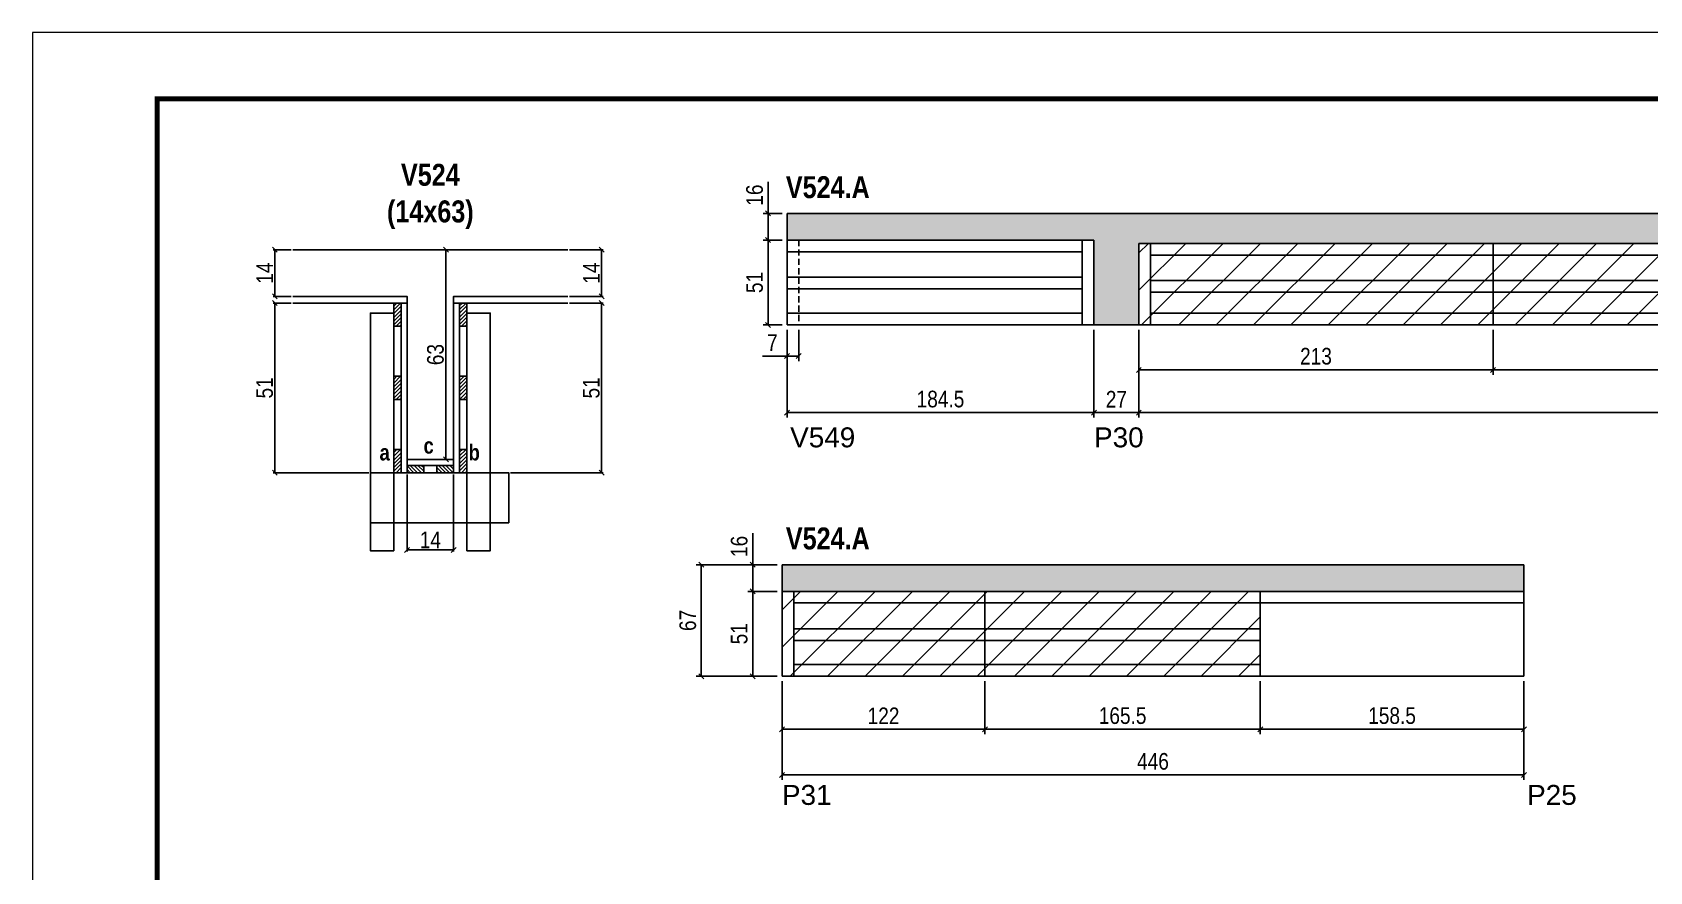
# Model space of a CAD drawing. Extents: x -15895 to 12929, y -2522 to 15173.
# Drawn here: x 8078 to 9050, y 11806 to 12311 of the extents above; entities that cross this region are included whole.
import ezdxf

# ---------------------------------------------------------------- set-up
doc = ezdxf.new("R2010")
doc.units = 0
doc.header["$PDMODE"] = 35
doc.header["$PDSIZE"] = -10
doc.linetypes.add('DASHED', pattern=[0.75, 0.5, -0.25])
doc.linetypes.add('HIDDEN', pattern=[0.375, 0.25, -0.125])
for name, color, linetype in [('5', 5, 'Continuous'), ('COTA', 241, 'Continuous'), ('detalhes', 4, 'Continuous'), ('NOMENCLATURA', 7, 'Continuous'), ('Painéis', 200, 'Continuous'), ('SARR_2.2x7', 40, 'Continuous'), ('SARR_3.5x7', 81, 'Continuous')]:
    doc.layers.add(name, color=color, linetype=linetype)
for name, color, linetype, lineweight in [('CONCRETO', 251, 'Continuous', 25), ('Folhas', 255, 'Continuous', 9), ('Hachura', 251, 'Continuous', 9), ('SARRAFO DE PRESSAO', 251, 'DASHED', 9)]:
    doc.layers.add(name, color=color, linetype=linetype, lineweight=lineweight)
doc.styles.add('COTA TECNICA', font='techl___.ttf', dxfattribs={"height": 10})
doc.styles.add('COTA TECNICA 2X', font='techl___.ttf', dxfattribs={"height": 10})
doc.styles.get("Standard").update_dxf_attribs({"font": 'arial.ttf'})
doc.styles.add('TECNICA', font='techb___.ttf', dxfattribs={"height": 10})
doc.dimstyles.new('PAINEL', dxfattribs={"dimtxt": 10, "dimasz": 3, "dimexe": 3, "dimexo": 3, "dimgap": 3, "dimtad": 1, "dimdec": 1, "dimzin": 12, "dimdsep": 46, "dimtxsty": 'COTA TECNICA', "dimblk1": 'OBLIQUE', "dimblk2": 'OBLIQUE', "dimsah": 1, "dimcen": 0.9, "dimclrd": 4, "dimclre": 4, "dimclrt": 240, "dimadec": 1, "dimazin": 3, "dimtfac": 1, "dimtdec": 1, "dimtmove": 0, "dimatfit": 3, "dimfxl": 1, "dimtolj": 1, "dimtzin": 12, "dimarcsym": 0})
doc.dimstyles.new('SECAO', dxfattribs={"dimscale": 0.333333, "dimtxt": 5, "dimasz": 9, "dimexe": 3, "dimexo": 3, "dimgap": 3, "dimtad": 1, "dimdec": 1, "dimlfac": 0.5, "dimzin": 12, "dimdsep": 46, "dimtxsty": 'COTA TECNICA 2X', "dimblk1": 'OBLIQUE', "dimblk2": 'OBLIQUE', "dimsah": 1, "dimcen": 0.9, "dimclrd": 4, "dimclre": 4, "dimclrt": 240, "dimadec": 1, "dimazin": 3, "dimtfac": 1, "dimtdec": 1, "dimtmove": 0, "dimatfit": 3, "dimfxl": 1, "dimtolj": 1, "dimtzin": 12, "dimarcsym": 0})
pattern_1 = [(45, (-115217.018, -21131.5717), (-1.122532015, 1.122532015), [])]

# ---------------------------------------------------------------- blocks, each defined once
blk = doc.blocks.new('9999999999')
at = {"layer": 'Folhas'}
blk.add_lwpolyline([(98138.98, 34190.21), (99623.98, 34190.21), (99623.98, 35240.21), (98138.98, 35240.21)], close=True, dxfattribs=at)
at = {"layer": 'Folhas', "color": 30, "const_width": 3}
blk.add_lwpolyline([(98213.98, 34230.21), (99583.98, 34230.21), (99583.98, 35200.21), (98213.98, 35200.21)], close=True, dxfattribs=at)
blk = doc.blocks.new('_Oblique')
at = {"color": 0, "linetype": 'ByBlock', "lineweight": -2}
blk.add_line((-0.5, -0.5), (0.5, 0.5), dxfattribs=at)
blk = doc.blocks.new('*D194')
at = {"layer": 'COTA', "color": 4, "lineweight": -2, "transparency": 16777216}
for p, q in [((8233.45, 12147.97), (8222.66, 12147.97)), ((8223.66, 12147.97), (8223.66, 12045.97)), ((8280.15, 12045.97), (8222.66, 12045.97))]:
    blk.add_line(p, q, dxfattribs=at)
at = {"layer": 'Defpoints', "color": 0, "transparency": 16777216}
for p in [(8234.45, 12147.97), (8223.66, 12045.97), (8281.15, 12045.97, 0)]:
    blk.add_point(p, dxfattribs=at)
at = {"layer": 'COTA', "color": 4, "lineweight": -2, "transparency": 16777216, "xscale": 3, "yscale": 3, "zscale": 3}
for p, rotation in [((8223.66, 12147.97), 90), ((8223.66, 12045.97), 270)]:
    blk.add_blockref('_Oblique', p, dxfattribs=dict(at, rotation=rotation))
at = {"layer": 'COTA', "color": 240, "transparency": 16777216, "insert": (8217.55, 12096.97), "char_height": 10, "attachment_point": 5, "rotation": 90, "style": 'COTA TECNICA 2X'}
blk.add_mtext('\\A1;51', dxfattribs=at)
blk = doc.blocks.new('*D195')
at = {"layer": 'COTA', "color": 4, "lineweight": -2, "transparency": 16777216}
for p, q in [((8330.15, 12179.97), (8325.48, 12179.97)), ((8326.48, 12053.97), (8326.48, 12179.97)), ((8330.15, 12053.97), (8325.48, 12053.97))]:
    blk.add_line(p, q, dxfattribs=at)
at = {"layer": 'Defpoints', "color": 0, "transparency": 16777216}
for p in [(8326.48, 12179.97), (8331.15, 12179.97), (8331.15, 12053.97)]:
    blk.add_point(p, dxfattribs=at)
at = {"layer": 'COTA', "color": 4, "lineweight": -2, "transparency": 16777216, "xscale": 3, "yscale": 3, "zscale": 3}
for p, rotation in [((8326.48, 12179.97), 90), ((8326.48, 12053.97), 270)]:
    blk.add_blockref('_Oblique', p, dxfattribs=dict(at, rotation=rotation))
at = {"layer": 'COTA', "color": 240, "transparency": 16777216, "insert": (8320.26, 12116.97), "char_height": 10, "attachment_point": 5, "rotation": 90, "style": 'COTA TECNICA 2X'}
blk.add_mtext('\\A1;63', dxfattribs=at)
blk = doc.blocks.new('*D205')
at = {"layer": 'COTA', "color": 4, "lineweight": -2, "transparency": 16777216}
for p, q in [((8233.45, 12179.97), (8222.66, 12179.97)), ((8223.66, 12151.97), (8223.66, 12179.97)), ((8233.45, 12151.97), (8222.66, 12151.97))]:
    blk.add_line(p, q, dxfattribs=at)
at = {"layer": 'Defpoints', "color": 0, "transparency": 16777216}
for p in [(8223.66, 12179.97), (8234.45, 12179.97), (8234.45, 12151.97)]:
    blk.add_point(p, dxfattribs=at)
at = {"layer": 'COTA', "color": 4, "lineweight": -2, "transparency": 16777216, "xscale": 3, "yscale": 3, "zscale": 3}
for p, rotation in [((8223.66, 12179.97), 90), ((8223.66, 12151.97), 270)]:
    blk.add_blockref('_Oblique', p, dxfattribs=dict(at, rotation=rotation))
at = {"layer": 'COTA', "color": 240, "transparency": 16777216, "insert": (8217.59, 12165.97), "char_height": 10, "attachment_point": 5, "rotation": 90, "style": 'COTA TECNICA 2X'}
blk.add_mtext('\\A1;14', dxfattribs=at)
blk = doc.blocks.new('*D206')
at = {"layer": 'COTA', "color": 4, "lineweight": -2, "transparency": 16777216}
for p, q in [((8303.15, 12044.97), (8303.15, 11998.52)), ((8331.15, 12044.97), (8331.15, 11998.52)), ((8303.15, 11999.52), (8331.15, 11999.52))]:
    blk.add_line(p, q, dxfattribs=at)
at = {"layer": 'Defpoints', "color": 0, "transparency": 16777216}
for p in [(8303.15, 12045.97), (8331.15, 12045.97), (8331.15, 11999.52)]:
    blk.add_point(p, dxfattribs=at)
at = {"layer": 'COTA', "color": 4, "lineweight": -2, "transparency": 16777216, "xscale": 3, "yscale": 3, "zscale": 3, "rotation": 180}
blk.add_blockref('_Oblique', (8303.15, 11999.52), dxfattribs=at)
at = {"layer": 'COTA', "color": 4, "lineweight": -2, "transparency": 16777216, "xscale": 3, "yscale": 3, "zscale": 3}
blk.add_blockref('_Oblique', (8331.15, 11999.52), dxfattribs=at)
at = {"layer": 'COTA', "color": 240, "transparency": 16777216, "insert": (8317.15, 12005.59), "char_height": 10, "attachment_point": 5, "style": 'COTA TECNICA 2X'}
blk.add_mtext('\\A1;14', dxfattribs=at)
blk = doc.blocks.new('*D207')
at = {"layer": 'COTA', "color": 4, "lineweight": -2, "transparency": 16777216}
for p, q in [((8400.85, 12147.97), (8421.08, 12147.97)), ((8420.08, 12045.97), (8420.08, 12147.97)), ((8365.34, 12045.97), (8421.08, 12045.97))]:
    blk.add_line(p, q, dxfattribs=at)
at = {"layer": 'Defpoints', "color": 0, "transparency": 16777216}
for p in [(8399.85, 12147.97), (8420.08, 12147.97), (8364.34, 12045.97)]:
    blk.add_point(p, dxfattribs=at)
at = {"layer": 'COTA', "color": 4, "lineweight": -2, "transparency": 16777216, "xscale": 3, "yscale": 3, "zscale": 3}
for p, rotation in [((8420.08, 12147.97), 90), ((8420.08, 12045.97), 270)]:
    blk.add_blockref('_Oblique', p, dxfattribs=dict(at, rotation=rotation))
at = {"layer": 'COTA', "color": 240, "transparency": 16777216, "insert": (8413.97, 12096.97), "char_height": 10, "attachment_point": 5, "rotation": 90, "style": 'COTA TECNICA 2X'}
blk.add_mtext('\\A1;51', dxfattribs=at)
blk = doc.blocks.new('*D204')
at = {"layer": 'COTA', "color": 4, "lineweight": -2, "transparency": 16777216}
for p, q in [((8400.85, 12179.97), (8421.08, 12179.97)), ((8420.08, 12151.97), (8420.08, 12179.97)), ((8400.85, 12151.97), (8421.08, 12151.97))]:
    blk.add_line(p, q, dxfattribs=at)
at = {"layer": 'Defpoints', "color": 0, "transparency": 16777216}
for p in [(8399.85, 12179.97), (8420.08, 12179.97), (8399.85, 12151.97)]:
    blk.add_point(p, dxfattribs=at)
at = {"layer": 'COTA', "color": 4, "lineweight": -2, "transparency": 16777216, "xscale": 3, "yscale": 3, "zscale": 3}
for p, rotation in [((8420.08, 12179.97), 90), ((8420.08, 12151.97), 270)]:
    blk.add_blockref('_Oblique', p, dxfattribs=dict(at, rotation=rotation))
at = {"layer": 'COTA', "color": 240, "transparency": 16777216, "insert": (8414.01, 12165.97), "char_height": 10, "attachment_point": 5, "rotation": 90, "style": 'COTA TECNICA 2X'}
blk.add_mtext('\\A1;14', dxfattribs=at)
blk = doc.blocks.new('*D192')
at = {"layer": 'COTA', "color": 4, "lineweight": -2, "transparency": 16777216}
for p, q in [((8956.12, 12131.84), (8956.12, 12104.72)), ((9200.12, 12131.84), (9200.12, 12104.72)), ((9200.12, 12107.72), (8956.12, 12107.72))]:
    blk.add_line(p, q, dxfattribs=at)
at = {"layer": 'Defpoints', "color": 0, "transparency": 16777216}
for p in [(8956.12, 12134.84, 0), (9200.12, 12134.84, 0), (8956.12, 12107.72)]:
    blk.add_point(p, dxfattribs=at)
at = {"layer": 'COTA', "color": 4, "lineweight": -2, "transparency": 16777216, "xscale": 3, "yscale": 3, "zscale": 3, "rotation": 180}
blk.add_blockref('_Oblique', (8956.12, 12107.72), dxfattribs=at)
at = {"layer": 'COTA', "color": 4, "lineweight": -2, "transparency": 16777216, "xscale": 3, "yscale": 3, "zscale": 3}
blk.add_blockref('_Oblique', (9200.12, 12107.72), dxfattribs=at)
at = {"layer": 'COTA', "color": 240, "transparency": 16777216, "insert": (9078.12, 12115.79), "char_height": 10, "attachment_point": 5, "style": 'COTA TECNICA'}
blk.add_mtext('\\A1;244', dxfattribs=at)
blk = doc.blocks.new('*D193')
at = {"layer": 'COTA', "color": 4, "lineweight": -2, "transparency": 16777216}
for p, q in [((8743.12, 12131.84), (8743.12, 12104.72)), ((8956.12, 12131.84), (8956.12, 12104.72)), ((8956.12, 12107.72), (8743.12, 12107.72))]:
    blk.add_line(p, q, dxfattribs=at)
at = {"layer": 'Defpoints', "color": 0, "transparency": 16777216}
for p in [(8743.12, 12134.84, 0), (8956.12, 12134.84, 0), (8743.12, 12107.72)]:
    blk.add_point(p, dxfattribs=at)
at = {"layer": 'COTA', "color": 4, "lineweight": -2, "transparency": 16777216, "xscale": 3, "yscale": 3, "zscale": 3, "rotation": 180}
blk.add_blockref('_Oblique', (8743.12, 12107.72), dxfattribs=at)
at = {"layer": 'COTA', "color": 4, "lineweight": -2, "transparency": 16777216, "xscale": 3, "yscale": 3, "zscale": 3}
blk.add_blockref('_Oblique', (8956.12, 12107.72), dxfattribs=at)
at = {"layer": 'COTA', "color": 240, "transparency": 16777216, "insert": (8849.62, 12115.94), "char_height": 10, "attachment_point": 5, "style": 'COTA TECNICA'}
blk.add_mtext('\\A1;213', dxfattribs=at)
blk = doc.blocks.new('*D199')
at = {"layer": 'COTA', "color": 4, "lineweight": -2, "transparency": 16777216}
for p, q in [((8743.12, 12131.84), (8743.12, 12079.06)), ((9444.12, 12131.84), (9444.12, 12079.06)), ((8743.12, 12082.06), (9444.12, 12082.06))]:
    blk.add_line(p, q, dxfattribs=at)
at = {"layer": 'Defpoints', "color": 0, "transparency": 16777216}
for p in [(8743.12, 12134.84, 0), (9444.12, 12134.84, 0), (9444.12, 12082.06)]:
    blk.add_point(p, dxfattribs=at)
at = {"layer": 'COTA', "color": 4, "lineweight": -2, "transparency": 16777216, "xscale": 3, "yscale": 3, "zscale": 3, "rotation": 180}
blk.add_blockref('_Oblique', (8743.12, 12082.06), dxfattribs=at)
at = {"layer": 'COTA', "color": 4, "lineweight": -2, "transparency": 16777216, "xscale": 3, "yscale": 3, "zscale": 3}
blk.add_blockref('_Oblique', (9444.12, 12082.06), dxfattribs=at)
at = {"layer": 'COTA', "color": 240, "transparency": 16777216, "insert": (9093.62, 12090.16), "char_height": 10, "attachment_point": 5, "style": 'COTA TECNICA'}
blk.add_mtext('\\A1;701', dxfattribs=at)
blk = doc.blocks.new('*D200')
at = {"layer": 'COTA', "color": 4, "lineweight": -2, "transparency": 16777216}
for p, q in [((8531.62, 12131.84), (8531.62, 12079.06)), ((8716.12, 12131.84), (8716.12, 12079.06)), ((8716.12, 12082.06), (8531.62, 12082.06))]:
    blk.add_line(p, q, dxfattribs=at)
at = {"layer": 'Defpoints', "color": 0, "transparency": 16777216}
for p in [(8531.62, 12134.84), (8716.12, 12134.84), (8531.62, 12082.06)]:
    blk.add_point(p, dxfattribs=at)
at = {"layer": 'COTA', "color": 4, "lineweight": -2, "transparency": 16777216, "xscale": 3, "yscale": 3, "zscale": 3, "rotation": 180}
blk.add_blockref('_Oblique', (8531.62, 12082.06), dxfattribs=at)
at = {"layer": 'COTA', "color": 4, "lineweight": -2, "transparency": 16777216, "xscale": 3, "yscale": 3, "zscale": 3}
blk.add_blockref('_Oblique', (8716.12, 12082.06), dxfattribs=at)
at = {"layer": 'COTA', "color": 240, "transparency": 16777216, "insert": (8623.87, 12090.19), "char_height": 10, "attachment_point": 5, "style": 'COTA TECNICA'}
blk.add_mtext('\\A1;184.5', dxfattribs=at)
blk = doc.blocks.new('*D196')
at = {"layer": 'COTA', "color": 4, "lineweight": -2, "transparency": 16777216}
for p, q in [((8531.62, 12131.84), (8531.62, 12113.08)), ((8538.62, 12131.84), (8538.62, 12113.08)), ((8531.62, 12116.08), (8516.89, 12116.08)), ((8538.62, 12116.08), (8531.62, 12116.08))]:
    blk.add_line(p, q, dxfattribs=at)
at = {"layer": 'Defpoints', "color": 0, "transparency": 16777216}
for p in [(8531.62, 12134.84), (8538.62, 12134.84), (8531.62, 12116.08)]:
    blk.add_point(p, dxfattribs=at)
at = {"layer": 'COTA', "color": 4, "lineweight": -2, "transparency": 16777216, "xscale": 3, "yscale": 3, "zscale": 3, "rotation": 180}
blk.add_blockref('_Oblique', (8531.62, 12116.08), dxfattribs=at)
at = {"layer": 'COTA', "color": 4, "lineweight": -2, "transparency": 16777216, "xscale": 3, "yscale": 3, "zscale": 3}
blk.add_blockref('_Oblique', (8538.62, 12116.08), dxfattribs=at)
at = {"layer": 'COTA', "color": 240, "transparency": 16777216, "insert": (8522.76, 12124.16), "char_height": 10, "attachment_point": 5, "style": 'COTA TECNICA'}
blk.add_mtext('\\A1;7', dxfattribs=at)
blk = doc.blocks.new('*D197')
at = {"layer": 'COTA', "color": 4, "lineweight": -2, "transparency": 16777216}
for p, q in [((8528.62, 12185.84), (8517.23, 12185.84)), ((8520.23, 12185.84), (8520.23, 12134.84)), ((8528.62, 12134.84), (8517.23, 12134.84))]:
    blk.add_line(p, q, dxfattribs=at)
at = {"layer": 'Defpoints', "color": 0, "transparency": 16777216}
for p in [(8531.62, 12185.84), (8520.23, 12134.84), (8531.62, 12134.84)]:
    blk.add_point(p, dxfattribs=at)
at = {"layer": 'COTA', "color": 4, "lineweight": -2, "transparency": 16777216, "xscale": 3, "yscale": 3, "zscale": 3}
for p, rotation in [((8520.23, 12185.84), 90), ((8520.23, 12134.84), 270)]:
    blk.add_blockref('_Oblique', p, dxfattribs=dict(at, rotation=rotation))
at = {"layer": 'COTA', "color": 240, "transparency": 16777216, "insert": (8512.12, 12160.34), "char_height": 10, "attachment_point": 5, "rotation": 90, "style": 'COTA TECNICA'}
blk.add_mtext('\\A1;51', dxfattribs=at)
blk = doc.blocks.new('*D198')
at = {"layer": 'COTA', "color": 4, "lineweight": -2, "transparency": 16777216}
for p, q in [((8520.23, 12201.84), (8520.23, 12220.85)), ((8528.62, 12201.84), (8517.23, 12201.84)), ((8520.23, 12185.84), (8520.23, 12201.84)), ((8528.62, 12185.84), (8517.23, 12185.84))]:
    blk.add_line(p, q, dxfattribs=at)
at = {"layer": 'Defpoints', "color": 0, "transparency": 16777216}
for p in [(8520.23, 12201.84), (8531.62, 12201.84), (8531.62, 12185.84)]:
    blk.add_point(p, dxfattribs=at)
at = {"layer": 'COTA', "color": 4, "lineweight": -2, "transparency": 16777216, "xscale": 3, "yscale": 3, "zscale": 3}
for p, rotation in [((8520.23, 12201.84), 90), ((8520.23, 12185.84), 270)]:
    blk.add_blockref('_Oblique', p, dxfattribs=dict(at, rotation=rotation))
at = {"layer": 'COTA', "color": 240, "transparency": 16777216, "insert": (8512.13, 12212.85), "char_height": 10, "attachment_point": 5, "rotation": 90, "style": 'COTA TECNICA'}
blk.add_mtext('\\A1;16', dxfattribs=at)
blk = doc.blocks.new('*D210')
at = {"layer": 'COTA', "color": 4, "lineweight": -2, "transparency": 16777216}
for p, q in [((8528.62, 11920.63), (8528.62, 11861.25)), ((8974.62, 11920.63), (8974.62, 11861.25)), ((8528.62, 11864.25), (8974.62, 11864.25))]:
    blk.add_line(p, q, dxfattribs=at)
at = {"layer": 'Defpoints', "color": 0, "transparency": 16777216}
for p in [(8528.62, 11923.63), (8974.62, 11923.63), (8974.62, 11864.25)]:
    blk.add_point(p, dxfattribs=at)
at = {"layer": 'COTA', "color": 4, "lineweight": -2, "transparency": 16777216, "xscale": 3, "yscale": 3, "zscale": 3, "rotation": 180}
blk.add_blockref('_Oblique', (8528.62, 11864.25), dxfattribs=at)
at = {"layer": 'COTA', "color": 4, "lineweight": -2, "transparency": 16777216, "xscale": 3, "yscale": 3, "zscale": 3}
blk.add_blockref('_Oblique', (8974.62, 11864.25), dxfattribs=at)
at = {"layer": 'COTA', "color": 240, "transparency": 16777216, "insert": (8751.62, 11872.35), "char_height": 10, "attachment_point": 5, "style": 'COTA TECNICA'}
blk.add_mtext('\\A1;446', dxfattribs=at)
blk = doc.blocks.new('*D211')
at = {"layer": 'COTA', "color": 4, "lineweight": -2, "transparency": 16777216}
for p, q in [((8528.62, 11920.63), (8528.62, 11888.73)), ((8650.62, 11920.63), (8650.62, 11888.73)), ((8528.62, 11891.73), (8650.62, 11891.73))]:
    blk.add_line(p, q, dxfattribs=at)
at = {"layer": 'Defpoints', "color": 0, "transparency": 16777216}
for p in [(8528.62, 11923.63), (8650.62, 11923.63), (8650.62, 11891.73)]:
    blk.add_point(p, dxfattribs=at)
at = {"layer": 'COTA', "color": 4, "lineweight": -2, "transparency": 16777216, "xscale": 3, "yscale": 3, "zscale": 3, "rotation": 180}
blk.add_blockref('_Oblique', (8528.62, 11891.73), dxfattribs=at)
at = {"layer": 'COTA', "color": 4, "lineweight": -2, "transparency": 16777216, "xscale": 3, "yscale": 3, "zscale": 3}
blk.add_blockref('_Oblique', (8650.62, 11891.73), dxfattribs=at)
at = {"layer": 'COTA', "color": 240, "transparency": 16777216, "insert": (8589.62, 11899.79), "char_height": 10, "attachment_point": 5, "style": 'COTA TECNICA'}
blk.add_mtext('\\A1;122', dxfattribs=at)
blk = doc.blocks.new('*D212')
at = {"layer": 'COTA', "color": 4, "lineweight": -2, "transparency": 16777216}
for p, q in [((8650.62, 11920.63), (8650.62, 11888.73)), ((8816.12, 11920.63), (8816.12, 11888.73)), ((8650.62, 11891.73), (8816.12, 11891.73))]:
    blk.add_line(p, q, dxfattribs=at)
at = {"layer": 'Defpoints', "color": 0, "transparency": 16777216}
for p in [(8650.62, 11923.63), (8816.12, 11923.63), (8816.12, 11891.73)]:
    blk.add_point(p, dxfattribs=at)
at = {"layer": 'COTA', "color": 4, "lineweight": -2, "transparency": 16777216, "xscale": 3, "yscale": 3, "zscale": 3, "rotation": 180}
blk.add_blockref('_Oblique', (8650.62, 11891.73), dxfattribs=at)
at = {"layer": 'COTA', "color": 4, "lineweight": -2, "transparency": 16777216, "xscale": 3, "yscale": 3, "zscale": 3}
blk.add_blockref('_Oblique', (8816.12, 11891.73), dxfattribs=at)
at = {"layer": 'COTA', "color": 240, "transparency": 16777216, "insert": (8733.37, 11899.84), "char_height": 10, "attachment_point": 5, "style": 'COTA TECNICA'}
blk.add_mtext('\\A1;165.5', dxfattribs=at)
blk = doc.blocks.new('*D213')
at = {"layer": 'COTA', "color": 4, "lineweight": -2, "transparency": 16777216}
for p, q in [((8525.62, 11974.63), (8507.98, 11974.63)), ((8510.98, 11974.63), (8510.98, 11923.63)), ((8525.62, 11923.63), (8507.98, 11923.63))]:
    blk.add_line(p, q, dxfattribs=at)
at = {"layer": 'Defpoints', "color": 0, "transparency": 16777216}
for p in [(8528.62, 11974.63, 0), (8510.98, 11923.63), (8528.62, 11923.63, 0)]:
    blk.add_point(p, dxfattribs=at)
at = {"layer": 'COTA', "color": 4, "lineweight": -2, "transparency": 16777216, "xscale": 3, "yscale": 3, "zscale": 3}
for p, rotation in [((8510.98, 11974.63), 90), ((8510.98, 11923.63), 270)]:
    blk.add_blockref('_Oblique', p, dxfattribs=dict(at, rotation=rotation))
at = {"layer": 'COTA', "color": 240, "transparency": 16777216, "insert": (8502.87, 11949.13), "char_height": 10, "attachment_point": 5, "rotation": 90, "style": 'COTA TECNICA'}
blk.add_mtext('\\A1;51', dxfattribs=at)
blk = doc.blocks.new('*D208')
at = {"layer": 'COTA', "color": 4, "lineweight": -2, "transparency": 16777216}
for p, q in [((8510.98, 11990.63), (8510.98, 12009.65)), ((8525.62, 11990.63), (8507.98, 11990.63)), ((8510.98, 11974.63), (8510.98, 11990.63)), ((8525.62, 11974.63), (8507.98, 11974.63))]:
    blk.add_line(p, q, dxfattribs=at)
at = {"layer": 'Defpoints', "color": 0, "transparency": 16777216}
for p in [(8510.98, 11990.63), (8528.62, 11990.63, 0), (8528.62, 11974.63, 0)]:
    blk.add_point(p, dxfattribs=at)
at = {"layer": 'COTA', "color": 4, "lineweight": -2, "transparency": 16777216, "xscale": 3, "yscale": 3, "zscale": 3}
for p, rotation in [((8510.98, 11990.63), 90), ((8510.98, 11974.63), 270)]:
    blk.add_blockref('_Oblique', p, dxfattribs=dict(at, rotation=rotation))
at = {"layer": 'COTA', "color": 240, "transparency": 16777216, "insert": (8502.88, 12001.64), "char_height": 10, "attachment_point": 5, "rotation": 90, "style": 'COTA TECNICA'}
blk.add_mtext('\\A1;16', dxfattribs=at)
blk = doc.blocks.new('*D209')
at = {"layer": 'COTA', "color": 4, "lineweight": -2, "transparency": 16777216}
for p, q in [((8525.62, 11990.63), (8477.07, 11990.63)), ((8480.07, 11923.63), (8480.07, 11990.63)), ((8525.62, 11923.63), (8477.07, 11923.63))]:
    blk.add_line(p, q, dxfattribs=at)
at = {"layer": 'Defpoints', "color": 0, "transparency": 16777216}
for p in [(8480.07, 11990.63), (8528.62, 11990.63, 0), (8528.62, 11923.63, 0)]:
    blk.add_point(p, dxfattribs=at)
at = {"layer": 'COTA', "color": 4, "lineweight": -2, "transparency": 16777216, "xscale": 3, "yscale": 3, "zscale": 3}
for p, rotation in [((8480.07, 11990.63), 90), ((8480.07, 11923.63), 270)]:
    blk.add_blockref('_Oblique', p, dxfattribs=dict(at, rotation=rotation))
at = {"layer": 'COTA', "color": 240, "transparency": 16777216, "insert": (8471.97, 11957.13), "char_height": 10, "attachment_point": 5, "rotation": 90, "style": 'COTA TECNICA'}
blk.add_mtext('\\A1;67', dxfattribs=at)
blk = doc.blocks.new('*D600')
at = {"layer": 'COTA', "color": 4, "lineweight": -2, "transparency": 16777216}
for p, q in [((8816.12, 11920.63), (8816.12, 11888.73)), ((8974.62, 11920.63), (8974.62, 11888.73)), ((8816.12, 11891.73), (8974.62, 11891.73))]:
    blk.add_line(p, q, dxfattribs=at)
at = {"layer": 'Defpoints', "color": 0, "transparency": 16777216}
for p in [(8816.12, 11923.63), (8974.62, 11923.63), (8974.62, 11891.73)]:
    blk.add_point(p, dxfattribs=at)
at = {"layer": 'COTA', "color": 4, "lineweight": -2, "transparency": 16777216, "xscale": 3, "yscale": 3, "zscale": 3, "rotation": 180}
blk.add_blockref('_Oblique', (8816.12, 11891.73), dxfattribs=at)
at = {"layer": 'COTA', "color": 4, "lineweight": -2, "transparency": 16777216, "xscale": 3, "yscale": 3, "zscale": 3}
blk.add_blockref('_Oblique', (8974.62, 11891.73), dxfattribs=at)
at = {"layer": 'COTA', "color": 240, "transparency": 16777216, "insert": (8895.37, 11899.86), "char_height": 10, "attachment_point": 5, "style": 'COTA TECNICA'}
blk.add_mtext('\\A1;158.5', dxfattribs=at)
blk = doc.blocks.new('*D1927')
at = {"layer": 'COTA', "color": 4, "lineweight": -2, "transparency": 16777216}
for p, q in [((8716.12, 12131.84), (8716.12, 12079.06)), ((8743.12, 12131.84), (8743.12, 12079.06)), ((8716.12, 12082.06), (8743.12, 12082.06))]:
    blk.add_line(p, q, dxfattribs=at)
at = {"layer": 'Defpoints', "color": 0, "transparency": 16777216}
for p in [(8716.12, 12134.84), (8743.12, 12134.84), (8743.12, 12082.06)]:
    blk.add_point(p, dxfattribs=at)
at = {"layer": 'COTA', "color": 4, "lineweight": -2, "transparency": 16777216, "xscale": 3, "yscale": 3, "zscale": 3, "rotation": 180}
blk.add_blockref('_Oblique', (8716.12, 12082.06), dxfattribs=at)
at = {"layer": 'COTA', "color": 4, "lineweight": -2, "transparency": 16777216, "xscale": 3, "yscale": 3, "zscale": 3}
blk.add_blockref('_Oblique', (8743.12, 12082.06), dxfattribs=at)
at = {"layer": 'COTA', "color": 240, "transparency": 16777216, "insert": (8729.62, 12090.13), "char_height": 10, "attachment_point": 5, "style": 'COTA TECNICA'}
blk.add_mtext('\\A1;27', dxfattribs=at)

msp = doc.modelspace()

# ---------------------------------------------------------------- hatches: boundary and pattern name
at = {"layer": 'COTA'}
h = msp.add_hatch(dxfattribs=at)
h.set_pattern_fill('AR-CONC', color=256, scale=0.03)
h.set_pattern_definition([(50, (3174.5, 325.338), (5.46554, -0.4781726), [0.5715, -6.2865]), (355, (3174.5, 325.338), (-1.0573026, 5.7317054), [0.4572, -5.0292175]), (100.451445, (3174.9555, 325.298), (4.4082374, 5.2535326), [0.4857003, -5.3427073]), (46.1842, (3174.5, 326.862), (8.1323712, -1.26127), [0.85725, -9.42975]), (96.63556, (3175.178, 326.757), (7.122124, 7.4227837), [0.7285507, -8.014068]), (351.18415, (3174.5, 326.862), (7.122124, 7.422784), [0.685799, -7.543792]), (21, (3175.262, 326.481), (4.5484317, -3.067956), [0.5715, -6.2865]), (326, (3175.262, 326.481), (1.8540609, 5.525639), [0.4572, -5.0292]), (71.451445, (3175.641, 326.225), (6.4024926, 2.457683), [0.4857003, -5.3426981]), (37.5, (3174.5, 325.3378), (0.0926581, 2.53665117), [0, -4.96824, 0, -5.1054, 0, -5.04825]), (7.5, (3174.5, 325.3378), (2.0045899, 3.00541724), [0, -2.91084, 0, -4.85394, 0, -1.92405]), (327.5, (3172.8007, 325.3378), (4.06771786, -0.17186232), [0, -1.905, 0, -5.9436, 0, -7.8867]), (317.5, (3172.0387, 325.3378), (4.4438754, 0.7627947), [0, -2.4765, 0, -3.94716, 0, -5.6007])])
h.paths.add_polyline_path([(8716.12, 12134.84), (8743.12, 12134.84), (8743.12, 12183.84), (9444.12, 12183.84), (9444.12, 12201.84), (8531.62, 12201.84), (8531.62, 12185.84), (8716.12, 12185.84)])
h = msp.add_hatch(dxfattribs=at)
h.set_pattern_fill('AR-CONC', color=256, scale=0.03)
h.paths.add_polyline_path([(8528.62, 11990.63), (8528.62, 11974.63), (8974.62, 11974.63), (8974.62, 11990.63)])
at = {"layer": 'Hachura', "linetype": 'ByBlock'}
h = msp.add_hatch(dxfattribs=at)
h.set_pattern_fill('ANSI31', color=256, scale=5)
h.paths.add_polyline_path([(8956.12, 12134.84), (8956.12, 12183.84), (8743.12, 12183.84), (8743.12, 12134.84)])
h.paths.add_polyline_path([(8956.12, 12183.84), (8956.12, 12134.84), (9200.12, 12134.84), (9200.12, 12183.84)])
h.paths.add_polyline_path([(8528.62, 11974.63), (8528.62, 11923.63), (8650.62, 11923.63), (8650.62, 11974.63)])
h.paths.add_polyline_path([(8650.62, 11974.63), (8650.62, 11923.63), (8816.12, 11923.63), (8816.12, 11974.63)])
at = {"layer": 'SARR_2.2x7'}
h = msp.add_hatch(dxfattribs=at)
h.set_pattern_fill('ANSI31', color=256, scale=0.5)
h.set_pattern_definition([(45, (-115217.018, -21087.5717), (-1.122532015, 1.122532015), [])])
h.paths.add_polyline_path([(8295.15, 12133.97), (8299.55, 12133.97), (8299.55, 12147.97), (8295.15, 12147.97)])
h = msp.add_hatch(dxfattribs=at)
h.set_pattern_fill('ANSI31', color=256, scale=0.5)
h.set_pattern_definition([(45, (-115227.018, -21087.5717), (-1.122532015, 1.122532015), [])])
h.paths.add_polyline_path([(8339.15, 12133.97), (8334.75, 12133.97), (8334.75, 12147.97), (8339.15, 12147.97)])
h = msp.add_hatch(dxfattribs=at)
h.set_pattern_fill('ANSI31', color=256, scale=0.5)
h.set_pattern_definition(pattern_1)
h.paths.add_polyline_path([(8295.15, 12089.97), (8299.55, 12089.97), (8299.55, 12103.97), (8295.15, 12103.97)])
h = msp.add_hatch(dxfattribs=at)
h.set_pattern_fill('ANSI31', color=256, scale=0.5)
h.set_pattern_definition(pattern_1)
h.paths.add_polyline_path([(8339.15, 12089.97), (8334.75, 12089.97), (8334.75, 12103.97), (8339.15, 12103.97)])
h = msp.add_hatch(dxfattribs=at)
h.set_pattern_fill('ANSI31', color=256, scale=0.5)
h.set_pattern_definition([(45, (-115217.018, -21175.5717), (-1.122532015, 1.122532015), [])])
h.paths.add_polyline_path([(8295.15, 12045.97), (8299.55, 12045.97), (8299.55, 12059.97), (8295.15, 12059.97)])
h = msp.add_hatch(dxfattribs=at)
h.set_pattern_fill('ANSI31', color=256, scale=0.5)
h.set_pattern_definition([(45, (-115227.018, -21175.5717), (-1.122532015, 1.122532015), [])])
h.paths.add_polyline_path([(8339.15, 12045.97), (8334.75, 12045.97), (8334.75, 12059.97), (8339.15, 12059.97)])
h = msp.add_hatch(dxfattribs=at)
h.set_pattern_fill('ANSI31', color=256, scale=0.5, angle=90)
h.set_pattern_definition([(135, (41538.6903, -111466.2027), (-1.122532015, -1.122532015), [])])
h.paths.add_polyline_path([(8313.15, 12045.97), (8313.15, 12050.37), (8303.15, 12050.37), (8303.15, 12045.97)])
h = msp.add_hatch(dxfattribs=at)
h.set_pattern_fill('ANSI31', color=256, scale=0.5, angle=90)
h.set_pattern_definition([(135, (41528.6903, -111466.2027), (-1.122532015, -1.122532015), [])])
h.paths.add_polyline_path([(8321.15, 12050.37), (8321.15, 12045.97), (8331.15, 12045.97), (8331.15, 12050.37)])

# ---------------------------------------------------------------- linework, layer by layer
at = {"layer": 'CONCRETO', "linetype": 'Continuous'}
msp.add_line((8399.85, 12179.97), (8234.45, 12179.97), dxfattribs=at)
at = {"layer": 'COTA'}
for p, q in [((9444.12, 12201.84), (8531.62, 12201.84)), ((8531.62, 12185.84), (8531.62, 12201.84)), ((8743.12, 12134.84), (8716.12, 12134.84)), ((8528.62, 11974.63), (8528.62, 11990.63)), ((8528.62, 11990.63), (8974.62, 11990.63)), ((8974.62, 11974.63), (8974.62, 11990.63))]:
    msp.add_line(p, q, dxfattribs=at)
at = {"layer": 'Painéis', "linetype": 'ByBlock'}
for p, q in [((8716.12, 12185.84), (8531.62, 12185.84)), ((8531.62, 12185.84), (8531.62, 12134.84)), ((8716.12, 12134.84), (8716.12, 12185.84)), ((8743.12, 12183.84), (9444.12, 12183.84)), ((8743.12, 12134.84), (8743.12, 12183.84)), ((8956.12, 12134.84), (8956.12, 12183.84)), ((8531.62, 12134.84), (8716.12, 12134.84)), ((8743.12, 12134.84), (9444.12, 12134.84)), ((8974.62, 11974.63), (8528.62, 11974.63)), ((8528.62, 11974.63), (8528.62, 11923.63)), ((8650.62, 11974.63), (8650.62, 11923.63)), ((8816.12, 11923.63), (8816.12, 11974.63)), ((8974.62, 11923.63), (8974.62, 11974.63)), ((8528.62, 11923.63), (8974.62, 11923.63))]:
    msp.add_line(p, q, dxfattribs=at)
at = {"layer": 'Painéis', "linetype": 'Continuous'}
for points in [[(8234.45, 12147.97), (8303.15, 12147.97), (8303.15, 12151.97), (8234.45, 12151.97)], [(8399.85, 12147.97), (8331.15, 12147.97), (8331.15, 12151.97), (8399.85, 12151.97)]]:
    msp.add_lwpolyline(points, dxfattribs=at)
for points in [[(8299.55, 12045.97), (8299.55, 12147.97), (8303.15, 12147.97), (8303.15, 12045.97)], [(8334.75, 12045.97), (8334.75, 12147.97), (8331.15, 12147.97), (8331.15, 12045.97)], [(8331.15, 12053.97), (8303.15, 12053.97), (8303.15, 12050.37), (8331.15, 12050.37)]]:
    msp.add_lwpolyline(points, close=True, dxfattribs=at)
at = {"layer": 'SARR_2.2x7', "linetype": 'HIDDEN', "ltscale": 15}
msp.add_line((8538.62, 12185.84), (8538.62, 12134.84), dxfattribs=at)
at = {"layer": 'SARR_2.2x7', "linetype": 'Continuous'}
for p, q in [((8709.12, 12185.84), (8709.12, 12134.84)), ((8750.12, 12183.84), (8750.12, 12134.84)), ((8709.12, 12178.84), (8531.62, 12178.84)), ((8750.12, 12176.84), (8956.12, 12176.84)), ((8956.12, 12176.84), (9200.12, 12176.84)), ((8709.12, 12163.52), (8531.62, 12163.52)), ((8709.12, 12156.52), (8531.62, 12156.52)), ((8956.12, 12161.52), (8750.12, 12161.52)), ((8956.12, 12161.52), (9200.12, 12161.52)), ((8956.12, 12154.52), (8750.12, 12154.52)), ((8956.12, 12154.52), (9200.12, 12154.52)), ((8709.12, 12141.84), (8531.62, 12141.84)), ((8750.12, 12141.84), (8956.12, 12141.84)), ((8956.12, 12141.84), (9200.12, 12141.84)), ((8535.62, 11923.63), (8535.62, 11974.63)), ((8535.62, 11967.63), (8650.62, 11967.63)), ((8650.62, 11967.63), (8816.12, 11967.63)), ((8816.12, 11967.63), (8974.62, 11967.63)), ((8535.62, 11952.07), (8650.62, 11952.07)), ((8650.62, 11952.07), (8816.12, 11952.07)), ((8535.62, 11945.07), (8650.62, 11945.07)), ((8650.62, 11945.07), (8816.12, 11945.07)), ((8535.62, 11930.63), (8650.62, 11930.63)), ((8650.62, 11930.63), (8816.12, 11930.63))]:
    msp.add_line(p, q, dxfattribs=at)
at = {"layer": 'SARR_2.2x7'}
for points in [[(8299.55, 12147.97), (8299.55, 12133.97), (8295.15, 12133.97), (8295.15, 12147.97)], [(8334.75, 12147.97), (8334.75, 12133.97), (8339.15, 12133.97), (8339.15, 12147.97)], [(8299.55, 12103.97), (8299.55, 12089.97), (8295.15, 12089.97), (8295.15, 12103.97)], [(8334.75, 12103.97), (8334.75, 12089.97), (8339.15, 12089.97), (8339.15, 12103.97)], [(8299.55, 12059.97), (8299.55, 12045.97), (8295.15, 12045.97), (8295.15, 12059.97)], [(8334.75, 12059.97), (8334.75, 12045.97), (8339.15, 12045.97), (8339.15, 12059.97)], [(8303.15, 12050.37), (8313.15, 12050.37), (8313.15, 12045.97), (8303.15, 12045.97)], [(8331.15, 12050.37), (8321.15, 12050.37), (8321.15, 12045.97), (8331.15, 12045.97)]]:
    msp.add_lwpolyline(points, close=True, dxfattribs=at)
at = {"layer": 'SARR_3.5x7'}
for points in [[(8295.15, 12141.97), (8281.15, 12141.97), (8281.15, 11998.99), (8295.15, 11998.99)], [(8339.15, 12141.97), (8353.15, 12141.97), (8353.15, 11998.99), (8339.15, 11998.99)], [(8281.15, 12045.97), (8364.34, 12045.97), (8364.34, 12015.88), (8281.15, 12015.88)]]:
    msp.add_lwpolyline(points, close=True, dxfattribs=at)

# ---------------------------------------------------------------- block references
at = {"layer": 'SARRAFO DE PRESSAO', "color": 6, "linetype": 'ByBlock'}
msp.add_blockref('9999999999', (-90061.11, -22929.5), dxfattribs=at)

# ---------------------------------------------------------------- texts
at = {"layer": '5', "linetype": 'Continuous'}
for s, p in [('V549', (8533.48, 12061.21)), ('P30', (8716.19, 12061.21)), ('P31', (8528.56, 11846.24)), ('P25', (8976.58, 11846.24))]:
    msp.add_text(s, height=12, rotation=359.99996, dxfattribs=at).set_placement(p)
at = {"layer": 'detalhes', "style": 'TECNICA'}
for s, p in [('a', (8286.63, 12053.33)), ('c', (8313.07, 12057.44)), ('b', (8340.19, 12053.32))]:
    msp.add_text(s, height=9.6, dxfattribs=at).set_placement(p)
at = {"layer": 'NOMENCLATURA', "style": 'TECNICA'}
for p in [(8530.9, 12211.02), (8530.9, 11999.82)]:
    msp.add_text('V524.A', height=13.2, dxfattribs=at).set_placement(p)
at = {"layer": 'NOMENCLATURA', "insert": (8317.15, 12231.66), "char_height": 13.2, "attachment_point": 2, "style": 'TECNICA'}
msp.add_mtext_dynamic_manual_height_columns('V524\\P(14x63)', width=300.2766, gutter_width=1, heights=[0], dxfattribs=at)

# ---------------------------------------------------------------- dimensions: what is measured, and where the dimension line sits
at = {"layer": 'COTA'}
for base, p1, p2, angle, dimstyle, picture, middle in [((8520.23, 12201.84), (8531.62, 12185.84), (8531.62, 12201.84), 90, 'PAINEL', '*D198', (8512.13, 12212.85)), ((8520.23, 12134.84), (8531.62, 12185.84), (8531.62, 12134.84), 90, 'PAINEL', '*D197', (8512.12, 12160.34)), ((8223.66, 12179.97), (8234.45, 12151.97), (8234.45, 12179.97), 90, 'SECAO', '*D205', (8217.59, 12165.97)), ((8420.08, 12179.97), (8399.85, 12151.97), (8399.85, 12179.97), 90, 'SECAO', '*D204', (8414.01, 12165.97)), ((8223.66, 12045.97), (8234.45, 12147.97), (8281.15, 12045.97), 90, 'SECAO', '*D194', (8217.55, 12096.97)), ((8420.08, 12147.97), (8364.34, 12045.97), (8399.85, 12147.97), 90, 'SECAO', '*D207', (8413.97, 12096.97)), ((8531.62, 12116.08), (8538.62, 12134.84), (8531.62, 12134.84), 180, 'PAINEL', '*D196', (8522.76, 12124.16)), ((8531.62, 12082.06), (8716.12, 12134.84), (8531.62, 12134.84), 180, 'PAINEL', '*D200', (8623.87, 12090.19)), ((8743.12, 12107.72, 0), (8956.12, 12134.84), (8743.12, 12134.84), 180, 'PAINEL', '*D193', (8849.62, 12115.94, 0)), ((9444.12, 12082.06, 0), (8743.12, 12134.84), (9444.12, 12134.84), 180, 'PAINEL', '*D199', (9093.62, 12090.16, 0)), ((8956.12, 12107.72, 0), (9200.12, 12134.84), (8956.12, 12134.84), 180, 'PAINEL', '*D192', (9078.12, 12115.79, 0)), ((8510.98, 11990.63, 0), (8528.62, 11974.63), (8528.62, 11990.63), 90, 'PAINEL', '*D208', (8502.88, 12001.64, 0)), ((8480.07, 11990.63, 0), (8528.62, 11923.63), (8528.62, 11990.63), 90, 'PAINEL', '*D209', (8471.97, 11957.13, 0)), ((8510.98, 11923.63, 0), (8528.62, 11974.63), (8528.62, 11923.63), 90, 'PAINEL', '*D213', (8502.87, 11949.13, 0)), ((8974.62, 11864.25), (8528.62, 11923.63), (8974.62, 11923.63), 180, 'PAINEL', '*D210', (8751.62, 11872.35))]:
    dim = msp.add_linear_dim(base=base, p1=p1, p2=p2, angle=angle, dimstyle=dimstyle, dxfattribs=at)
    dim.commit()
    dim.dimension.update_dxf_attribs({"geometry": picture, "text_midpoint": middle})
dim = msp.add_linear_dim(base=(8326.48, 12179.97), p1=(8331.15, 12053.97), p2=(8331.15, 12179.97), angle=90, dimstyle='SECAO', dxfattribs=at)
dim.commit()
dim.dimension.update_dxf_attribs({"geometry": '*D195', "text_midpoint": (8326.48, 12116.97), "dimtype": 160})
for base, p1, p2, dimstyle, picture, middle in [((8743.12, 12082.06), (8716.12, 12134.84), (8743.12, 12134.84), 'PAINEL', '*D1927', (8729.62, 12090.13)), ((8331.15, 11999.52), (8303.15, 12045.97), (8331.15, 12045.97), 'SECAO', '*D206', (8317.15, 12005.59)), ((8650.62, 11891.73), (8528.62, 11923.63), (8650.62, 11923.63), 'PAINEL', '*D211', (8589.62, 11899.79)), ((8974.62, 11891.73), (8816.12, 11923.63), (8974.62, 11923.63), 'PAINEL', '*D600', (8895.37, 11899.86))]:
    dim = msp.add_linear_dim(base=base, p1=p1, p2=p2, dimstyle=dimstyle, dxfattribs=at)
    dim.commit()
    dim.dimension.update_dxf_attribs({"geometry": picture, "text_midpoint": middle})
dim = msp.add_linear_dim(base=(8816.12, 11891.73), p1=(8650.62, 11923.63), p2=(8816.12, 11923.63), dimstyle='PAINEL', override={"dimtmove": 1}, dxfattribs=at)
dim.commit()
dim.dimension.update_dxf_attribs({"geometry": '*D212', "text_midpoint": (8733.37, 11899.84)})

doc.saveas('drawing.dxf')
